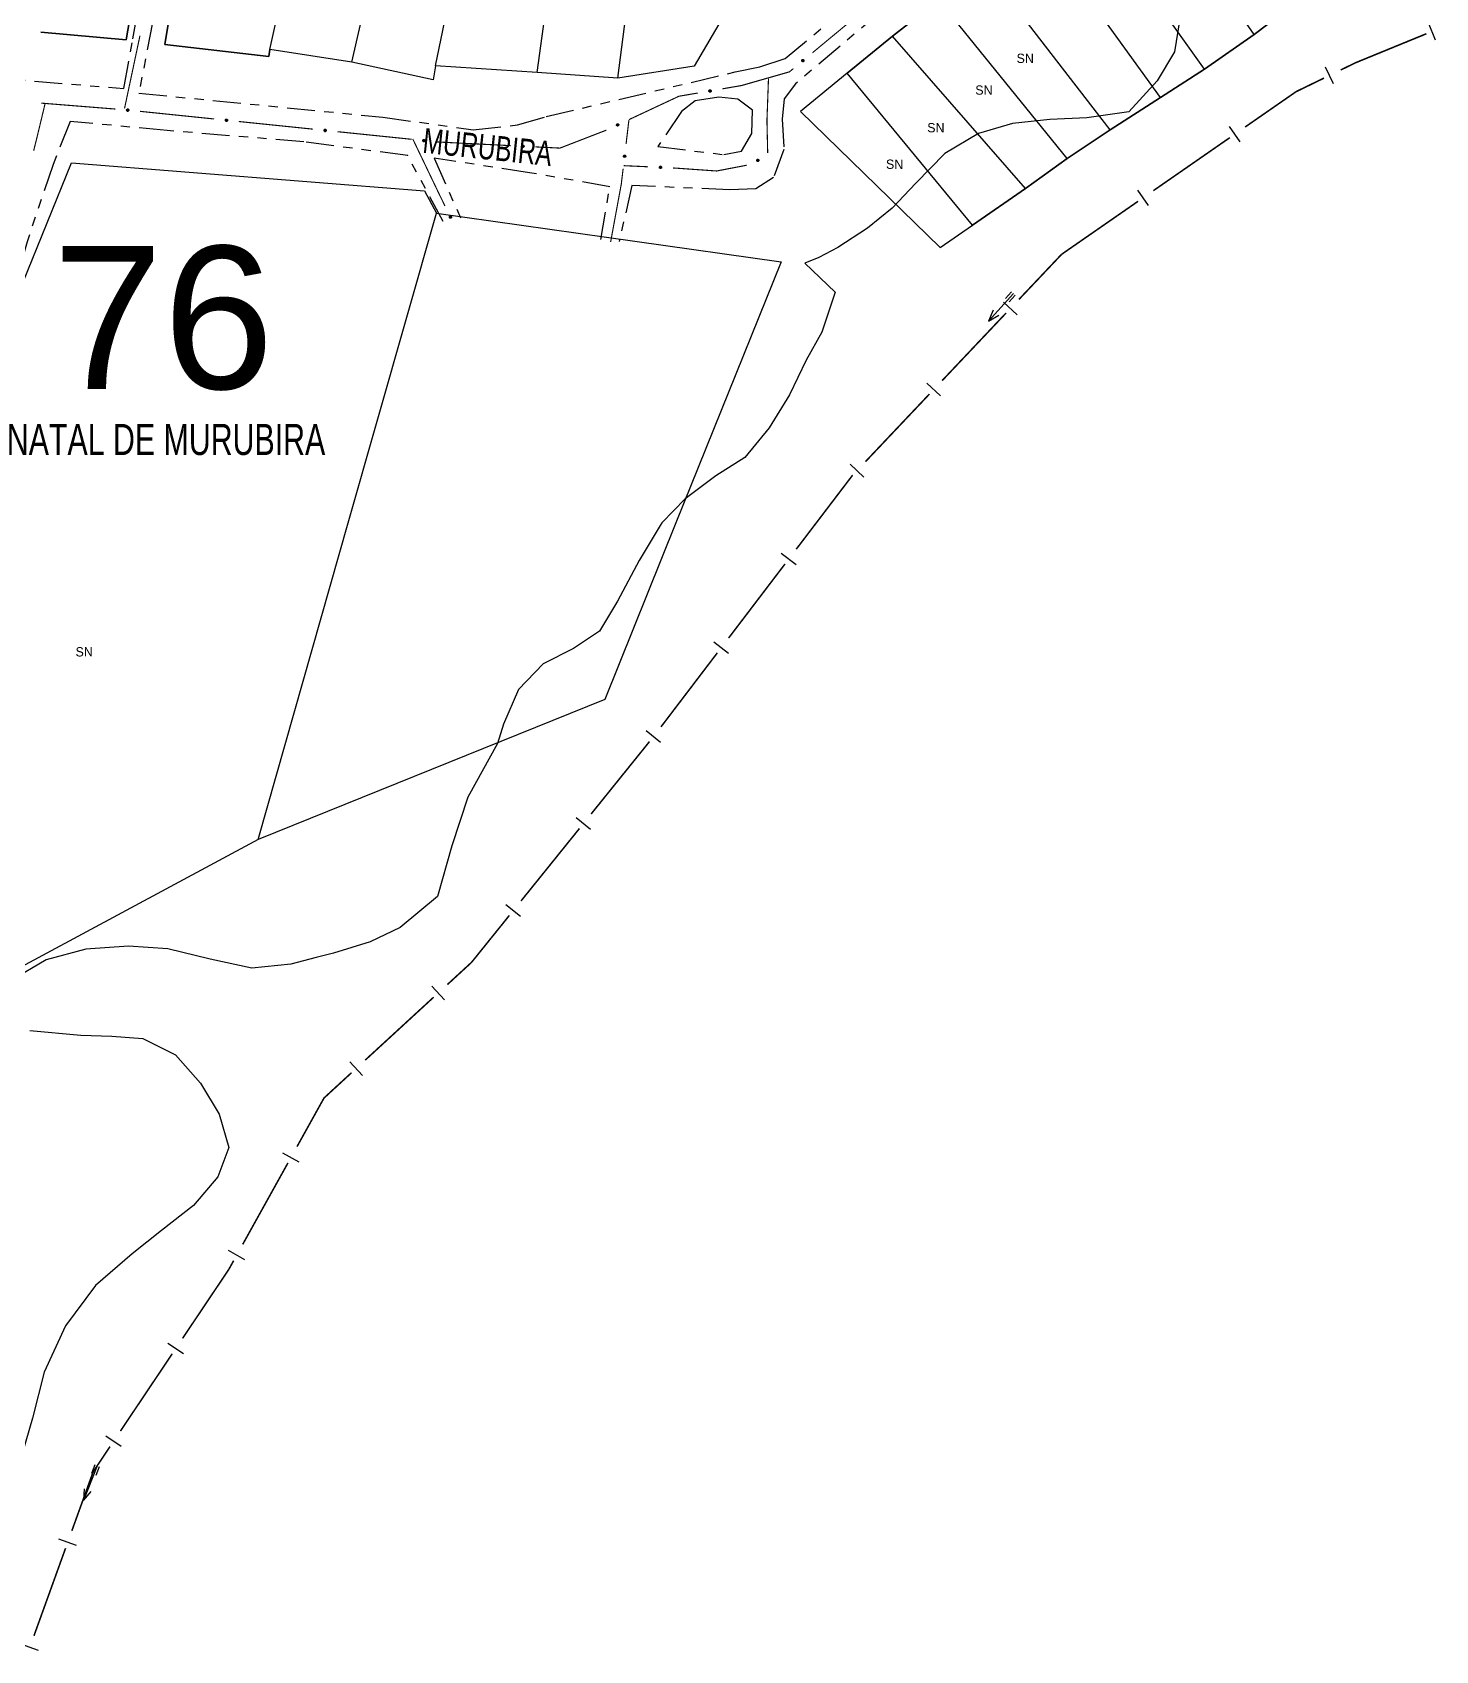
# Model space of a CAD drawing. Extents: x 205454 to 206599, y 4874260 to 4875179.
# Drawn here: x 205954.8 to 206181, y 4874270.3 to 4874531.2 of the extents above; entities that cross this region are included whole.
import ezdxf
from ezdxf.enums import TextEntityAlignment as Align

# ---------------------------------------------------------------- set-up
doc = ezdxf.new("R2010")
doc.units = 0
doc.header["$LTSCALE"] = 1.5
doc.header["$MEASUREMENT"] = 0
doc.linetypes.add('TRACO_25', pattern=[8, 3, -1, 1, -1, 1, -1])
for name, color, linetype in [('CD_MALHA_LOTES', 7, 'CONTINUOUS'), ('HD-CURSO-PERENE', 170, 'CONTINUOUS'), ('HD-TXT-PERENE', 170, 'CONTINUOUS'), ('LM-LIM-SETORES-BAIRROS', 250, 'CONTINUOUS'), ('LM-TXT-LSB', 7, 'CONTINUOUS'), ('RU-QUADRA', 210, 'CONTINUOUS'), ('SV-EIXO-RUA-N-PAV', 6, 'CONTINUOUS'), ('SV-RUA-NAO-PAV', 7, 'CONTINUOUS'), ('SV-TXT-RUA-N-PAV', 7, 'CONTINUOUS'), ('Th_NmrPort', 7, 'CONTINUOUS')]:
    doc.layers.add(name, color=color, linetype=linetype)
doc.styles.add('ARIAL', font='ARIAL.SHX')
doc.styles.add('SWIS', font='swissko.ttf')

# ---------------------------------------------------------------- blocks, each defined once
blk = doc.blocks.new('COD035', base_point=(206112.930078, 4874489.109156))
at = {"layer": 'HD-TXT-PERENE'}
for p, q in [((206112.930078, 4874489.514886), (206114.430078, 4874489.514886)), ((206112.930078, 4874489.114886), (206118.930078, 4874489.114886)), ((206112.930078, 4874488.714886), (206114.430078, 4874488.714886))]:
    blk.add_line(p, q, dxfattribs=at)
blk.add_lwpolyline([(206117.130078, 4874488.514886), (206118.930078, 4874489.114886), (206117.130078, 4874489.714886)], dxfattribs=at)

msp = doc.modelspace()

# ---------------------------------------------------------------- linework, layer by layer
at = {"layer": 'CD_MALHA_LOTES', "linetype": 'Continuous', "flags": 128}
for points in [[(205982.246168, 4874601.636672), (205969.885881, 4874529.953897)], [(206151.724211, 4874530.80864), (206131.325642, 4874560.125654)], [(206006.266306, 4874526.393237), (206012.590769, 4874553.98818)], [(206143.754537, 4874525.258332), (206123.071337, 4874554.243276)], [(206019.750538, 4874525.796589), (206025.120365, 4874551.72092)], [(206036.12851, 4874524.722624), (206039.5294, 4874549.364163)], [(206049.135424, 4874523.767988), (206052.23799, 4874547.57422)], [(206136.638757, 4874520.704233), (206116.192749, 4874549.025037)], [(205978.402871, 4874542.980035), (205976.135611, 4874529.197479)], [(205993.050565, 4874528.421838), (205995.526652, 4874539.579145)], [(206070.316407, 4874540.891769), (206061.486025, 4874525.736924)], [(206128.526768, 4874515.485994), (206108.033322, 4874542.004134)], [(206093.422253, 4874530.571448), (206100.917542, 4874536.358949)], [(206121.600742, 4874510.837018), (206100.917542, 4874536.358949)], [(206158.365606, 4874535.837125), (206151.724211, 4874530.80864)], [(205969.885881, 4874529.953897), (205956.113974, 4874531.193368)], [(205976.135611, 4874529.197479), (205992.871571, 4874527.288208)], [(206086.116719, 4874524.594192), (206093.422253, 4874530.571448)], [(206114.86447, 4874505.998287), (206093.422253, 4874530.571448)], [(206151.724211, 4874530.80864), (206143.754537, 4874525.258332)], [(205992.871571, 4874527.288208), (205993.050565, 4874528.421838)], [(206006.266306, 4874526.393237), (205993.050565, 4874528.421838)], [(206019.392549, 4874523.529329), (206006.266306, 4874526.393237)], [(206019.750538, 4874525.796589), (206019.392549, 4874523.529329)], [(206036.12851, 4874524.722624), (206019.750538, 4874525.796589)], [(206049.135424, 4874523.767988), (206036.12851, 4874524.722624)], [(206061.486025, 4874525.736924), (206049.135424, 4874523.767988)], [(206086.116719, 4874524.594192), (206078.621431, 4874518.427183)], [(206106.325534, 4874500.115909), (206086.116719, 4874524.594192)], [(206143.754537, 4874525.258332), (206136.638757, 4874520.704233)], [(206136.638757, 4874520.704233), (206128.526768, 4874515.485994)], [(206078.621431, 4874518.427183), (206101.107296, 4874496.51058)], [(206128.526768, 4874515.485994), (206121.600742, 4874510.837018)], [(206121.600742, 4874510.837018), (206114.86447, 4874505.998287)], [(205937.501354, 4874452.099786), (205961.070263, 4874510.164426)], [(205961.070263, 4874510.164426), (206017.990428, 4874505.629906)], [(206017.990428, 4874505.629906), (206019.8997, 4874502.050021)], [(206114.86447, 4874505.998287), (206106.325534, 4874500.115909)], [(206005.674385, 4874452.098435), (206019.8997, 4874502.050021)], [(206019.8997, 4874502.050021), (206051.880002, 4874497.515501)], [(206101.107296, 4874496.51058), (206106.325534, 4874500.115909)], [(206051.880002, 4874497.515501), (206075.50724, 4874494.174275)], [(206075.50724, 4874494.174275), (206058.528298, 4874452.097388)], [(205991.149858, 4874401.096183), (206005.674385, 4874452.098435)], [(206058.528298, 4874452.097388), (206047.059232, 4874423.674968)], [(206047.059232, 4874423.674968), (205991.149858, 4874401.096183)], [(205991.149858, 4874401.096183), (205927.966649, 4874367.124329)]]:
    msp.add_lwpolyline(points, dxfattribs=at)
at = {"layer": 'HD-CURSO-PERENE', "linetype": 'Continuous'}
for points in [[(206139.748355, 4874533.343293, 2.554287), (206138.908223, 4874528.017316, 2.554287), (206136.132458, 4874523.356826, 2.554287), (206131.53015, 4874518.345938, 2.554287), (206124.782964, 4874517.389372, 2.554287), (206118.815215, 4874517.145314, 2.554287), (206112.807638, 4874516.470854, 2.554287), (206107.326469, 4874514.900749, 2.554287), (206101.862139, 4874511.637805, 2.554287), (206097.215903, 4874506.843265, 2.554287), (206093.406283, 4874502.832061, 2.554287), (206089.395544, 4874499.606869, 2.554287), (206084.652812, 4874496.514583, 2.257467), (206081.556813, 4874494.893164, 2.257467), (206079.321073, 4874493.951819, 2.257467), (206084.216748, 4874489.281234, 2.257467), (206082.07099, 4874482.845035, 2.257467), (206079.51377, 4874478.348275, 2.257467), (206076.816344, 4874472.736322, 2.257467), (206073.550046, 4874467.445953, 2.257467), (206069.638146, 4874462.646203, 2.257467), (206064.97756, 4874459.68018, 2.257467), (206060.036736, 4874456.002461, 2.257467), (206056.263845, 4874452.097433, 2.257467)], [(206056.263845, 4874452.097433, 2.257467), (206055.961616, 4874451.674882, 2.257467), (206052.601384, 4874446.050886, 2.257467), (206049.088354, 4874439.495547, 2.257467), (206046.206063, 4874434.685282, 2.257467), (206042.035059, 4874431.862152, 2.257467), (206037.128181, 4874429.395542, 2.257467), (206033.156759, 4874425.26749, 2.257467), (206030.747504, 4874419.698261, 2.257467), (206029.741196, 4874416.532721, 2.257467), (206024.977335, 4874407.924742, 2.257165), (206022.375612, 4874400.048972, 2.257165), (206020.074445, 4874391.923163, 2.257165), (206014.066409, 4874386.897852, 2.257165), (206009.209369, 4874384.597797, 2.257165), (206003.300504, 4874382.772839, 2.257165), (206000.513819, 4874382.057815, 2.257165), (205996.440106, 4874380.997925, 2.257165), (205990.180319, 4874380.348113, 2.257165), (205983.444124, 4874381.798553, 2.257165), (205976.632749, 4874383.449019, 2.257165), (205970.272462, 4874383.899333, 2.257165), (205963.41167, 4874383.399562, 2.257165), (205957.001968, 4874381.699638, 2.257165), (205951.343974, 4874378.3495, 2.257165)], [(205954.351323, 4874370.296914, 2.257165), (205962.564588, 4874369.548054, 2.257165), (205967.572633, 4874369.372827, 2.257165), (205972.605778, 4874368.997577, 2.257165), (205977.839931, 4874366.39707, 2.257165), (205981.897815, 4874361.821392, 2.257165), (205984.879121, 4874356.795709, 2.257165), (205986.458298, 4874351.420045, 2.257165), (205984.65688, 4874346.694593, 2.257165), (205980.727036, 4874342.069241, 2.257165), (205975.595081, 4874338.069008, 2.257165), (205970.838656, 4874334.293785, 2.257165), (205964.930795, 4874329.218465, 2.257165), (205960.125139, 4874322.692937, 2.257165), (205956.671934, 4874315.217248, 2.257165), (205954.796231, 4874307.791498, 2.257165), (205952.62004, 4874300.390764, 2.257165)]]:
    msp.add_polyline3d(points, dxfattribs=at)
at = {"layer": 'LM-LIM-SETORES-BAIRROS'}
for points in [[(206181.004194, 4874529.94459), (206179.867332, 4874532.720837)], [(206164.555699, 4874522.889254), (206163.244988, 4874525.587778)], [(206149.498214, 4874513.544401), (206147.788632, 4874516.009625)], [(206134.706871, 4874503.286907), (206132.997289, 4874505.752131)], [(206113.538853, 4874485.646839), (206111.359764, 4874487.708773)], [(206101.16725, 4874472.572305), (206098.988161, 4874474.634239)], [(206088.795648, 4874459.49777), (206086.616559, 4874461.559704)], [(206077.90467, 4874445.375695), (206075.517873, 4874447.193165)], [(206066.999851, 4874431.054909), (206064.613054, 4874432.872379)], [(206056.061921, 4874416.707169), (206053.72649, 4874418.590187)], [(206044.763811, 4874402.694578), (206042.42838, 4874404.577596)], [(206033.465701, 4874388.681987), (206031.13027, 4874390.565005)], [(206021.22513, 4874375.246965), (206019.194732, 4874377.455468)], [(206007.974113, 4874363.064578), (206005.943715, 4874365.273081)], [(205997.768305, 4874349.092239), (205995.145834, 4874350.549168)], [(205989.026733, 4874333.357408), (205986.404261, 4874334.814337)], [(205979.123138, 4874318.186294), (205976.631506, 4874319.857153)], [(205969.097984, 4874303.236502), (205966.606352, 4874304.907361)], [(205961.872539, 4874287.279223), (205959.050775, 4874288.297873)], [(205955.760638, 4874270.34864), (205952.938874, 4874271.36729)]]:
    msp.add_lwpolyline(points, dxfattribs=at)
at = {"layer": 'LM-LIM-SETORES-BAIRROS', "const_width": 0.25}
for points in [[(206168.1383, 4874526.296952), (206179.510347, 4874530.953759)], [(206158.515134, 4874521.622843), (206163.000835, 4874523.801612)], [(206165.69936, 4874525.112324), (206167.498376, 4874525.986132)], [(206167.498376, 4874525.986132), (206168.1383, 4874526.296952)], [(206150.286905, 4874515.916735), (206158.504318, 4874521.615343)], [(206158.504318, 4874521.615343), (206158.515134, 4874521.622843)], [(206135.495563, 4874505.659241), (206147.821682, 4874514.207152)], [(206120.70422, 4874495.401747), (206133.030339, 4874503.949659)], [(206113.823931, 4874488.130532), (206120.697043, 4874495.394162)], [(206120.697043, 4874495.394162), (206120.70422, 4874495.401747)], [(206101.452328, 4874475.055998), (206111.761997, 4874485.951443)], [(206089.080726, 4874461.981463), (206099.390394, 4874472.876909)], [(206081.14535, 4874452.107497), (206086.404444, 4874459.014018)], [(206086.404444, 4874459.014018), (206086.946889, 4874459.726386)], [(206086.946889, 4874459.726386), (206087.018792, 4874459.802374)], [(206077.922918, 4874447.875629), (206080.952034, 4874451.853625)], [(206080.952034, 4874451.853625), (206081.14535, 4874452.107497)], [(206067.018099, 4874433.554842), (206076.105448, 4874445.488831)], [(206056.11328, 4874419.234056), (206065.200629, 4874431.168044)], [(206044.851441, 4874405.193042), (206054.266533, 4874416.870201)], [(206033.553331, 4874391.18045), (206042.968423, 4874402.85761)], [(206025.569924, 4874381.278952), (206031.670313, 4874388.845019)], [(206021.682266, 4874377.704815), (206025.363104, 4874381.088811)], [(206025.363104, 4874381.088811), (206025.569924, 4874381.278952)], [(206008.431249, 4874365.522428), (206019.473763, 4874375.674417)], [(206001.78635, 4874359.413408), (206006.222746, 4874363.49203)], [(206001.313499, 4874358.562276), (206001.78635, 4874359.413408)], [(205997.428355, 4874351.569018), (206001.313499, 4874358.562276)], [(205988.686783, 4874335.834187), (205995.971427, 4874348.946546)], [(205978.991228, 4874320.682811), (205986.231617, 4874331.479883)], [(205986.231617, 4874331.479883), (205986.442109, 4874331.793774)], [(205986.442109, 4874331.793774), (205987.229854, 4874333.211715)], [(205968.966074, 4874305.733019), (205977.320369, 4874318.191179)], [(205964.576565, 4874299.187261), (205967.295215, 4874303.241388)], [(205961.140757, 4874289.669724), (205964.536257, 4874299.075604)], [(205964.536257, 4874299.075604), (205964.576565, 4874299.187261)], [(205955.028856, 4874272.739141), (205960.122107, 4874286.84796)]]:
    msp.add_lwpolyline(points, dxfattribs=at)
at = {"layer": 'RU-QUADRA', "linetype": 'Continuous', "flags": 128}
for points in [[(205956.113974, 4874531.193368), (205969.885881, 4874529.953897), (205982.246168, 4874601.636672)], [(206070.316407, 4874540.891769), (206061.486025, 4874525.736924), (206049.135424, 4874523.767988), (206036.12851, 4874524.722624), (206019.750538, 4874525.796589), (206019.392549, 4874523.529329), (206006.266306, 4874526.393237), (205993.050565, 4874528.421838), (205992.871571, 4874527.288208), (205976.135611, 4874529.197479), (205978.402871, 4874542.980035)], [(206100.917542, 4874536.358949), (206093.422253, 4874530.571448), (206086.116719, 4874524.594192), (206078.621431, 4874518.427183), (206101.107296, 4874496.51058), (206106.325534, 4874500.115909), (206114.86447, 4874505.998287), (206121.600742, 4874510.837018), (206128.526768, 4874515.485994), (206136.638757, 4874520.704233), (206143.754537, 4874525.258332), (206151.724211, 4874530.80864), (206158.365606, 4874535.837125)]]:
    msp.add_lwpolyline(points, dxfattribs=at)
at = {"layer": 'RU-QUADRA', "linetype": 'Continuous'}
msp.add_lwpolyline([(205937.501354, 4874452.099786), (205961.070263, 4874510.164426), (206017.990428, 4874505.629906), (206019.8997, 4874502.050021), (206051.880002, 4874497.515501), (206075.50724, 4874494.174275), (206058.528298, 4874452.097388), (206047.059232, 4874423.674968), (205991.149858, 4874401.096183), (205927.966649, 4874367.124329)], dxfattribs=at)
at = {"layer": 'SV-EIXO-RUA-N-PAV', "const_width": 0.18}
for points in [[(206080.540486, 4874527.89025), (206089.780745, 4874535.546464)], [(205969.630789, 4874518.912317), (205972.120839, 4874530.651127)], [(206069.081918, 4874522.600246), (206076.656508, 4874524.764415)], [(206076.656508, 4874524.764415), (206076.826567, 4874524.813002)], [(206076.826567, 4874524.813002), (206077.4604, 4874525.338178)], [(206059.001581, 4874520.879212), (206062.0612, 4874521.401587)], [(206066.004146, 4874522.074773), (206068.961355, 4874522.579662)], [(206068.961355, 4874522.579662), (206069.081918, 4874522.600246)], [(206073.445966, 4874523.706624), (206073.227928, 4874517.710587)], [(205955.474635, 4874514.069994), (205956.632838, 4874518.897081)], [(205956.193587, 4874519.770934), (205968.155371, 4874518.813991)], [(205956.632838, 4874518.897081), (205956.830288, 4874519.719999)], [(206050.944463, 4874517.107796), (206058.189985, 4874520.499317)], [(206058.189985, 4874520.499317), (206059.001581, 4874520.879212)], [(205972.138177, 4874518.446306), (205984.075097, 4874517.217505)], [(205988.05407, 4874516.807905), (205999.99099, 4874515.579104)], [(206050.488685, 4874513.196633), (206050.843324, 4874516.175598)], [(206050.843324, 4874516.175598), (206050.949604, 4874517.068353)], [(206073.227928, 4874517.710587), (206073.200104, 4874516.945422)], [(206073.200104, 4874516.945422), (206073.3218, 4874511.712508)], [(205954.975261, 4874512.096279), (205955.465827, 4874514.035182)], [(205955.465827, 4874514.035182), (205955.474635, 4874514.069994)], [(206003.969963, 4874515.169504), (206015.906883, 4874513.940703)], [(206016.098683, 4874513.99508), (206019.989648, 4874505.879638)], [(206019.885856, 4874513.531103), (206020.155404, 4874513.503356)], [(206020.155404, 4874513.503356), (206031.869797, 4874512.917635)], [(206039.824355, 4874512.519909), (206047.318011, 4874515.420679)], [(206035.864807, 4874512.717884), (206038.861064, 4874512.568071)], [(206038.861064, 4874512.568071), (206039.824355, 4874512.519909)], [(206049.720295, 4874506.742155), (206050.015834, 4874509.22468)], [(206051.048367, 4874509.648225), (206050.089088, 4874509.692497)], [(206054.045176, 4874509.509909), (206051.048367, 4874509.648225)], [(206058.079599, 4874509.323704), (206058.040923, 4874509.325489)], [(206059.038523, 4874509.256413), (206058.079599, 4874509.323704)], [(206065.086662, 4874508.83198), (206059.038523, 4874509.256413)], [(206066.006929, 4874509.008201), (206065.086662, 4874508.83198)], [(206069.93555, 4874509.760491), (206066.006929, 4874509.008201)], [(206019.989648, 4874505.879638), (206020.401266, 4874505.021121)], [(206047.999262, 4874497.399403), (206049.629724, 4874506.250482)], [(206049.629724, 4874506.250482), (206049.720295, 4874506.742155)], [(206020.401266, 4874505.021121), (206021.298187, 4874503.180074)]]:
    msp.add_lwpolyline(points, dxfattribs=at)
at = {"layer": 'SV-EIXO-RUA-N-PAV'}
for points in [[(206078.819572, 4874526.607308), (206078.823447, 4874526.656062), (206078.836747, 4874526.697172), (206078.857708, 4874526.728267), (206078.883396, 4874526.750915), (206078.912286, 4874526.771125), (206078.945908, 4874526.785075), (206078.986655, 4874526.792291), (206079.03559, 4874526.788748), (206079.076807, 4874526.772355), (206079.108392, 4874526.753436), (206079.13355, 4874526.72801), (206079.152713, 4874526.699616), (206079.166048, 4874526.664212), (206079.172958, 4874526.622848), (206079.168204, 4874526.573728), (206079.154889, 4874526.533515), (206079.133824, 4874526.503971), (206079.108102, 4874526.47884), (206079.078361, 4874526.458561), (206079.045278, 4874526.445058), (206079.003618, 4874526.438175), (206078.955199, 4874526.44351), (206078.91494, 4874526.456332), (206078.885107, 4874526.476977), (206078.860936, 4874526.502857), (206078.840314, 4874526.531587), (206078.824884, 4874526.564801), (206078.819572, 4874526.607308)], [(206063.872516, 4874521.822509), (206063.900217, 4874521.862816), (206063.932268, 4874521.891793), (206063.965956, 4874521.908268), (206063.999521, 4874521.915064), (206064.034643, 4874521.918149), (206064.070739, 4874521.913446), (206064.109646, 4874521.899353), (206064.150274, 4874521.871849), (206064.177801, 4874521.837065), (206064.195719, 4874521.804902), (206064.204821, 4874521.77031), (206064.207246, 4874521.736141), (206064.201121, 4874521.698808), (206064.186454, 4874521.659519), (206064.157809, 4874521.619335), (206064.126193, 4874521.591142), (206064.09319, 4874521.576063), (206064.058356, 4874521.567133), (206064.022461, 4874521.564413), (206063.987055, 4874521.569233), (206063.947524, 4874521.584072), (206063.908237, 4874521.612871), (206063.879758, 4874521.644083), (206063.864219, 4874521.676865), (206063.8562, 4874521.711358), (206063.852677, 4874521.746547), (206063.855893, 4874521.783029), (206063.872516, 4874521.822509)], [(205970.017038, 4874518.775321), (205970.05454, 4874518.806716), (205970.093191, 4874518.826029), (205970.130064, 4874518.832859), (205970.164222, 4874518.830399), (205970.198883, 4874518.823945), (205970.232393, 4874518.809729), (205970.266091, 4874518.785712), (205970.297848, 4874518.748314), (205970.315031, 4874518.707419), (205970.323661, 4874518.671627), (205970.323146, 4874518.635862), (205970.316313, 4874518.602295), (205970.300395, 4874518.567975), (205970.275723, 4874518.534063), (205970.237344, 4874518.50304), (205970.199322, 4874518.484365), (205970.163483, 4874518.478696), (205970.127531, 4874518.479441), (205970.092223, 4874518.486453), (205970.059409, 4874518.500598), (205970.02531, 4874518.525501), (205969.995192, 4874518.563786), (205969.976133, 4874518.601496), (205969.969961, 4874518.637246), (205969.971492, 4874518.672625), (205969.977542, 4874518.707469), (205969.99043, 4874518.741749), (205970.017038, 4874518.775321)], [(205985.932931, 4874517.13692), (205985.970433, 4874517.168315), (205986.009083, 4874517.187628), (205986.045957, 4874517.194458), (205986.080114, 4874517.191998), (205986.114776, 4874517.185544), (205986.148286, 4874517.171328), (205986.181984, 4874517.147311), (205986.213741, 4874517.109913), (205986.230924, 4874517.069018), (205986.239554, 4874517.033226), (205986.239039, 4874516.997461), (205986.232206, 4874516.963894), (205986.216288, 4874516.929574), (205986.191616, 4874516.895662), (205986.153237, 4874516.864639), (205986.115215, 4874516.845964), (205986.079376, 4874516.840295), (205986.043423, 4874516.84104), (205986.008116, 4874516.848052), (205985.975302, 4874516.862197), (205985.941202, 4874516.8871), (205985.911085, 4874516.925385), (205985.892026, 4874516.963095), (205985.885854, 4874516.998845), (205985.887385, 4874517.034224), (205985.893435, 4874517.069067), (205985.906323, 4874517.103348), (205985.932931, 4874517.13692)], [(206048.956285, 4874516.298702), (206048.972292, 4874516.344917), (206048.9955, 4874516.381363), (206049.023606, 4874516.406189), (206049.054162, 4874516.421652), (206049.087205, 4874516.43395), (206049.123254, 4874516.438999), (206049.164506, 4874516.43574), (206049.210979, 4874516.420008), (206049.246752, 4874516.393779), (206049.272566, 4874516.367527), (206049.290523, 4874516.336593), (206049.301932, 4874516.304293), (206049.305939, 4874516.266674), (206049.302228, 4874516.224901), (206049.285278, 4874516.178554), (206049.26228, 4874516.14298), (206049.234464, 4874516.11968), (206049.203251, 4874516.101824), (206049.169367, 4874516.089673), (206049.133951, 4874516.08492), (206049.091899, 4874516.088732), (206049.046377, 4874516.106068), (206049.010633, 4874516.128601), (206048.986949, 4874516.156082), (206048.970061, 4874516.187208), (206048.957323, 4874516.220199), (206048.950739, 4874516.256225), (206048.956285, 4874516.298702)], [(206001.848823, 4874515.498519), (206001.886325, 4874515.529914), (206001.924976, 4874515.549227), (206001.961849, 4874515.556057), (206001.996007, 4874515.553597), (206002.030668, 4874515.547143), (206002.064179, 4874515.532927), (206002.097877, 4874515.50891), (206002.129634, 4874515.471512), (206002.146817, 4874515.430617), (206002.155447, 4874515.394825), (206002.154932, 4874515.35906), (206002.148099, 4874515.325493), (206002.132181, 4874515.291173), (206002.107508, 4874515.257261), (206002.06913, 4874515.226238), (206002.031108, 4874515.207563), (206001.995269, 4874515.201893), (206001.959316, 4874515.202639), (206001.924009, 4874515.209651), (206001.891194, 4874515.223796), (206001.857095, 4874515.248698), (206001.826977, 4874515.286984), (206001.807919, 4874515.324694), (206001.801747, 4874515.360444), (206001.803278, 4874515.395823), (206001.809328, 4874515.430666), (206001.822216, 4874515.464947), (206001.848823, 4874515.498519)], [(206017.764716, 4874513.860118), (206017.802218, 4874513.891513), (206017.840869, 4874513.910826), (206017.877742, 4874513.917656), (206017.9119, 4874513.915196), (206017.946561, 4874513.908742), (206017.980072, 4874513.894526), (206018.013769, 4874513.870509), (206018.045527, 4874513.833111), (206018.062709, 4874513.792216), (206018.07134, 4874513.756424), (206018.070825, 4874513.720659), (206018.063992, 4874513.687092), (206018.048073, 4874513.652772), (206018.023401, 4874513.61886), (206017.985023, 4874513.587837), (206017.947, 4874513.569162), (206017.911161, 4874513.563492), (206017.875209, 4874513.564238), (206017.839901, 4874513.57125), (206017.807087, 4874513.585395), (206017.772988, 4874513.610297), (206017.74287, 4874513.648583), (206017.723811, 4874513.686293), (206017.71764, 4874513.722043), (206017.719171, 4874513.757422), (206017.72522, 4874513.792265), (206017.738108, 4874513.826546), (206017.764716, 4874513.860118)], [(206033.729298, 4874512.934878), (206033.765097, 4874512.968202), (206033.802678, 4874512.989522), (206033.839141, 4874512.998282), (206033.873381, 4874512.997621), (206033.908334, 4874512.993), (206033.942546, 4874512.980566), (206033.97746, 4874512.958355), (206034.01114, 4874512.922678), (206034.03045, 4874512.882744), (206034.040951, 4874512.847456), (206034.042318, 4874512.811713), (206034.03726, 4874512.777833), (206034.023169, 4874512.742723), (206034.000314, 4874512.707561), (206033.963621, 4874512.674562), (206033.926633, 4874512.653913), (206033.891142, 4874512.646366), (206033.8552, 4874512.645219), (206033.819573, 4874512.650365), (206033.78606, 4874512.662764), (206033.750698, 4874512.685839), (206033.718608, 4874512.722487), (206033.697593, 4874512.759142), (206033.689549, 4874512.794518), (206033.689217, 4874512.829929), (206033.693426, 4874512.865042), (206033.704493, 4874512.899953), (206033.729298, 4874512.934878)], [(206050.125966, 4874511.080996), (206050.095172, 4874511.118993), (206050.076475, 4874511.157946), (206050.070233, 4874511.194923), (206050.073237, 4874511.229037), (206050.080241, 4874511.263592), (206050.094988, 4874511.296872), (206050.119538, 4874511.330183), (206050.157437, 4874511.361342), (206050.1986, 4874511.377871), (206050.234524, 4874511.385931), (206050.270277, 4874511.384847), (206050.303731, 4874511.377481), (206050.337794, 4874511.361019), (206050.371309, 4874511.33581), (206050.401717, 4874511.296943), (206050.419785, 4874511.258628), (206050.424884, 4874511.222704), (206050.423566, 4874511.186768), (206050.415993, 4874511.151576), (206050.401328, 4874511.118991), (206050.375886, 4874511.085292), (206050.337127, 4874511.055787), (206050.299118, 4874511.037331), (206050.263275, 4874511.031729), (206050.227924, 4874511.033823), (206050.193181, 4874511.040426), (206050.15911, 4874511.053858), (206050.125966, 4874511.080996)], [(206056.181502, 4874509.301112), (206056.145831, 4874509.267651), (206056.108332, 4874509.246187), (206056.071903, 4874509.237287), (206056.037661, 4874509.237816), (206056.00269, 4874509.242303), (206055.968431, 4874509.254606), (206055.933432, 4874509.276683), (206055.899615, 4874509.31223), (206055.880152, 4874509.352089), (206055.869516, 4874509.387337), (206055.868012, 4874509.423075), (206055.87294, 4874509.456974), (206055.886896, 4874509.492137), (206055.909615, 4874509.527387), (206055.946182, 4874509.560527), (206055.98309, 4874509.581317), (206056.018552, 4874509.589), (206056.054489, 4874509.590285), (206056.090136, 4874509.585276), (206056.123696, 4874509.573006), (206056.159146, 4874509.550067), (206056.191377, 4874509.513542), (206056.212533, 4874509.476968), (206056.220712, 4874509.441623), (206056.22118, 4874509.406214), (206056.217106, 4874509.371084), (206056.206173, 4874509.336131), (206056.181502, 4874509.301112)], [(206071.908932, 4874510.535149), (206071.901116, 4874510.486869), (206071.884525, 4874510.446974), (206071.861111, 4874510.417681), (206071.833671, 4874510.397191), (206071.803237, 4874510.379391), (206071.768594, 4874510.368214), (206071.727397, 4874510.364326), (206071.67891, 4874510.371827), (206071.639158, 4874510.391508), (206071.609212, 4874510.412927), (206071.586199, 4874510.44031), (206071.569402, 4874510.470164), (206071.558982, 4874510.506533), (206071.55545, 4874510.548322), (206071.564172, 4874510.596894), (206071.580705, 4874510.635895), (206071.604097, 4874510.663633), (206071.631772, 4874510.686595), (206071.66306, 4874510.704395), (206071.697129, 4874510.715171), (206071.73921, 4874510.718651), (206071.787037, 4874510.709407), (206071.826124, 4874510.693362), (206071.854183, 4874510.670366), (206071.876176, 4874510.64261), (206071.8944, 4874510.612303), (206071.907085, 4874510.577947), (206071.908932, 4874510.535149)], [(206022.210159, 4874501.559473), (206022.256617, 4874501.544186), (206022.29342, 4874501.521548), (206022.31868, 4874501.493831), (206022.334616, 4874501.463519), (206022.347426, 4874501.430671), (206022.353035, 4874501.394705), (206022.350417, 4874501.353407), (206022.33541, 4874501.306696), (206022.309741, 4874501.270519), (206022.283893, 4874501.244301), (206022.253242, 4874501.225864), (206022.221124, 4874501.213954), (206022.183571, 4874501.209363), (206022.141746, 4874501.212424), (206022.095141, 4874501.228652), (206022.059213, 4874501.251094), (206022.035484, 4874501.278544), (206022.017144, 4874501.309476), (206022.004468, 4874501.343167), (206021.999166, 4874501.378505), (206022.002323, 4874501.420611), (206022.01895, 4874501.466397), (206022.040923, 4874501.502487), (206022.068033, 4874501.526595), (206022.098892, 4874501.543965), (206022.131682, 4874501.557214), (206022.167601, 4874501.564357), (206022.210159, 4874501.559473)]]:
    msp.add_lwpolyline(points, close=True, dxfattribs=at)
for points in [[(206078.819572, 4874526.607308), (206078.986655, 4874526.792291)], [(206078.822762, 4874526.633779), (206078.960856, 4874526.78364)], [(206078.823447, 4874526.656062), (206078.945908, 4874526.785075)], [(206078.824023, 4874526.585206), (206079.009609, 4874526.786822)], [(206078.824884, 4874526.564801), (206079.03559, 4874526.788748)], [(206078.830928, 4874526.67953), (206078.92291, 4874526.771692)], [(206078.836331, 4874526.551103), (206079.052388, 4874526.777966)], [(206078.836747, 4874526.697172), (206078.912286, 4874526.771125)], [(206078.840314, 4874526.531587), (206079.076807, 4874526.772355)], [(206078.852842, 4874526.520482), (206079.087631, 4874526.761095)], [(206078.860936, 4874526.502857), (206079.108392, 4874526.753436)], [(206078.875298, 4874526.491242), (206079.121284, 4874526.737589)], [(206078.885107, 4874526.476977), (206079.13355, 4874526.72801)], [(206078.903187, 4874526.468277), (206079.141128, 4874526.711501)], [(206078.91494, 4874526.456332), (206079.152713, 4874526.699616)], [(206078.93738, 4874526.450535), (206079.156408, 4874526.678089)], [(206078.955199, 4874526.44351), (206079.166048, 4874526.664212)], [(206078.981389, 4874526.444471), (206079.167486, 4874526.641194)], [(206079.003618, 4874526.438175), (206079.172958, 4874526.622848)], [(206079.02717, 4874526.446962), (206079.164904, 4874526.592981)], [(206079.045278, 4874526.445058), (206079.168204, 4874526.573728)], [(206079.064756, 4874526.455068), (206079.156918, 4874526.549151)], [(206079.078361, 4874526.458561), (206079.154889, 4874526.533515)], [(206063.852677, 4874521.746547), (206064.177801, 4874521.837065)], [(206063.855893, 4874521.783029), (206064.150274, 4874521.871849)], [(206063.8562, 4874521.711358), (206064.195719, 4874521.804902)], [(206063.857987, 4874521.73067), (206064.181556, 4874521.821904)], [(206063.858972, 4874521.765444), (206064.159445, 4874521.85412)], [(206063.862843, 4874521.694123), (206064.198976, 4874521.784735)], [(206063.864219, 4874521.676865), (206064.204821, 4874521.77031)], [(206063.865336, 4874521.801138), (206064.126802, 4874521.883154)], [(206063.872516, 4874521.822509), (206064.109646, 4874521.899353)], [(206063.875539, 4874521.6603), (206064.203143, 4874521.752223)], [(206063.879758, 4874521.644083), (206064.207246, 4874521.736141)], [(206063.888497, 4874521.843852), (206064.082973, 4874521.90474)], [(206063.896305, 4874521.627855), (206064.199698, 4874521.715644)], [(206063.900217, 4874521.862816), (206064.070739, 4874521.913446)], [(206063.908237, 4874521.612871), (206064.201121, 4874521.698808)], [(206063.918417, 4874521.879414), (206064.04413, 4874521.913335)], [(206063.931408, 4874521.600625), (206064.190873, 4874521.678147)], [(206063.932268, 4874521.891793), (206064.034643, 4874521.918149)], [(206063.947524, 4874521.584072), (206064.186454, 4874521.659519)], [(206063.972317, 4874521.579925), (206064.164562, 4874521.637664)], [(206063.987055, 4874521.569233), (206064.157809, 4874521.619335)], [(206064.008929, 4874521.56818), (206064.135759, 4874521.603676)], [(206064.022461, 4874521.564413), (206064.126193, 4874521.591142)], [(205969.971492, 4874518.672625), (205970.323661, 4874518.671627)], [(205969.973267, 4874518.65424), (205970.321387, 4874518.651326)], [(205969.977542, 4874518.707469), (205970.315031, 4874518.707419)], [(205969.978397, 4874518.690749), (205970.314581, 4874518.691807)], [(205969.988677, 4874518.723984), (205970.301925, 4874518.728774)], [(205969.99043, 4874518.741749), (205970.297848, 4874518.748314)], [(205970.004386, 4874518.75666), (205970.278271, 4874518.765503)], [(205970.017038, 4874518.775321), (205970.266091, 4874518.785712)], [(205970.03816, 4874518.791592), (205970.241843, 4874518.798059)], [(205970.05454, 4874518.806716), (205970.232393, 4874518.809729)], [(205970.076525, 4874518.817821), (205970.206731, 4874518.816763)], [(205970.093191, 4874518.826029), (205970.198883, 4874518.823945)], [(205969.969961, 4874518.637246), (205970.323146, 4874518.635862)], [(205969.976133, 4874518.601496), (205970.316313, 4874518.602295)], [(205969.976421, 4874518.61825), (205970.316676, 4874518.618889)], [(205969.987719, 4874518.581422), (205970.303542, 4874518.584576)], [(205969.995192, 4874518.563786), (205970.300395, 4874518.567975)], [(205970.014227, 4874518.545772), (205970.284978, 4874518.550822)], [(205970.02531, 4874518.525501), (205970.275723, 4874518.534063)], [(205970.048081, 4874518.514852), (205970.248769, 4874518.518884)], [(205970.059409, 4874518.500598), (205970.237344, 4874518.50304)], [(205970.080198, 4874518.493713), (205970.211901, 4874518.493873)], [(205970.092223, 4874518.486453), (205970.199322, 4874518.484365)], [(205985.885854, 4874516.998845), (205986.239039, 4874516.997461)], [(205985.887385, 4874517.034224), (205986.239554, 4874517.033226)], [(205985.88916, 4874517.015839), (205986.23728, 4874517.012925)], [(205985.892026, 4874516.963095), (205986.232206, 4874516.963894)], [(205985.892314, 4874516.979849), (205986.232569, 4874516.980488)], [(205985.893435, 4874517.069067), (205986.230924, 4874517.069018)], [(205985.89429, 4874517.052348), (205986.230473, 4874517.053406)], [(205985.903612, 4874516.943021), (205986.219435, 4874516.946175)], [(205985.90457, 4874517.085583), (205986.217818, 4874517.090373)], [(205985.906323, 4874517.103348), (205986.213741, 4874517.109913)], [(205985.911085, 4874516.925385), (205986.216288, 4874516.929574)], [(205985.920279, 4874517.118259), (205986.194164, 4874517.127102)], [(205985.93012, 4874516.907371), (205986.200871, 4874516.912421)], [(205985.932931, 4874517.13692), (205986.181984, 4874517.147311)], [(205985.941202, 4874516.8871), (205986.191616, 4874516.895662)], [(205985.954053, 4874517.153191), (205986.157735, 4874517.159658)], [(205985.963974, 4874516.876451), (205986.164662, 4874516.880483)], [(205985.970433, 4874517.168315), (205986.148286, 4874517.171328)], [(205985.975302, 4874516.862197), (205986.153237, 4874516.864639)], [(205985.992418, 4874517.179419), (205986.122624, 4874517.178362)], [(205985.996091, 4874516.855312), (205986.127794, 4874516.855472)], [(205986.008116, 4874516.848052), (205986.115215, 4874516.845964)], [(205986.009083, 4874517.187628), (205986.114776, 4874517.185544)], [(206048.950739, 4874516.256225), (206049.210979, 4874516.420008)], [(206048.955036, 4874516.276192), (206049.185348, 4874516.424676)], [(206048.956285, 4874516.298702), (206049.164506, 4874516.43574)], [(206048.957323, 4874516.220199), (206049.246752, 4874516.393779)], [(206048.958375, 4874516.240089), (206049.224527, 4874516.405349)], [(206048.966027, 4874516.323521), (206049.137361, 4874516.433852)], [(206048.966658, 4874516.206301), (206049.254397, 4874516.380159)], [(206048.970061, 4874516.187208), (206049.272566, 4874516.367527)], [(206048.972292, 4874516.344917), (206049.123254, 4874516.438999)], [(206048.981041, 4874516.172355), (206049.28106, 4874516.348948)], [(206048.985432, 4874516.36575), (206049.09763, 4874516.431828)], [(206048.986949, 4874516.156082), (206049.290523, 4874516.336593)], [(206048.9955, 4874516.381363), (206049.087205, 4874516.43395)], [(206049.002261, 4874516.143116), (206049.293707, 4874516.31871)], [(206049.010633, 4874516.128601), (206049.301932, 4874516.304293)], [(206049.030895, 4874516.117347), (206049.300097, 4874516.282528)], [(206049.046377, 4874516.106068), (206049.305939, 4874516.266674)], [(206049.071967, 4874516.100414), (206049.301543, 4874516.244034)], [(206049.091899, 4874516.088732), (206049.302228, 4874516.224901)], [(206049.116904, 4874516.091316), (206049.286923, 4874516.198018)], [(206049.133951, 4874516.08492), (206049.285278, 4874516.178554)], [(206049.15532, 4874516.089712), (206049.268175, 4874516.157604)], [(206049.169367, 4874516.089673), (206049.26228, 4874516.14298)], [(206001.801747, 4874515.360444), (206002.154932, 4874515.35906)], [(206001.803278, 4874515.395823), (206002.155447, 4874515.394825)], [(206001.805052, 4874515.377438), (206002.153173, 4874515.374524)], [(206001.807919, 4874515.324694), (206002.148099, 4874515.325493)], [(206001.808206, 4874515.341448), (206002.148462, 4874515.342087)], [(206001.809328, 4874515.430666), (206002.146817, 4874515.430617)], [(206001.810182, 4874515.413947), (206002.146366, 4874515.415005)], [(206001.819504, 4874515.30462), (206002.135328, 4874515.307774)], [(206001.820462, 4874515.447182), (206002.133711, 4874515.451972)], [(206001.822216, 4874515.464947), (206002.129634, 4874515.471512)], [(206001.826977, 4874515.286984), (206002.132181, 4874515.291173)], [(206001.836172, 4874515.479858), (206002.110057, 4874515.488701)], [(206001.846013, 4874515.26897), (206002.116764, 4874515.27402)], [(206001.848823, 4874515.498519), (206002.097877, 4874515.50891)], [(206001.857095, 4874515.248698), (206002.107508, 4874515.257261)], [(206001.869946, 4874515.51479), (206002.073628, 4874515.521257)], [(206001.879866, 4874515.23805), (206002.080555, 4874515.242082)], [(206001.886325, 4874515.529914), (206002.064179, 4874515.532927)], [(206001.891194, 4874515.223796), (206002.06913, 4874515.226238)], [(206001.908311, 4874515.541018), (206002.038517, 4874515.539961)], [(206001.911984, 4874515.216911), (206002.043687, 4874515.217071)], [(206001.924009, 4874515.209651), (206002.031108, 4874515.207563)], [(206001.924976, 4874515.549227), (206002.030668, 4874515.547143)], [(206017.71764, 4874513.722043), (206018.070825, 4874513.720659)], [(206017.719171, 4874513.757422), (206018.07134, 4874513.756424)], [(206017.720945, 4874513.739037), (206018.069065, 4874513.736123)], [(206017.723811, 4874513.686293), (206018.063992, 4874513.687092)], [(206017.724099, 4874513.703047), (206018.064355, 4874513.703686)], [(206017.72522, 4874513.792265), (206018.062709, 4874513.792216)], [(206017.726075, 4874513.775546), (206018.062259, 4874513.776603)], [(206017.735397, 4874513.666219), (206018.05122, 4874513.669373)], [(206017.736355, 4874513.808781), (206018.049603, 4874513.813571)], [(206017.738108, 4874513.826546), (206018.045527, 4874513.833111)], [(206017.74287, 4874513.648583), (206018.048073, 4874513.652772)], [(206017.752064, 4874513.841457), (206018.02595, 4874513.8503)], [(206017.761905, 4874513.630569), (206018.032657, 4874513.635619)], [(206017.764716, 4874513.860118), (206018.013769, 4874513.870509)], [(206017.772988, 4874513.610297), (206018.023401, 4874513.61886)], [(206017.785839, 4874513.876389), (206017.989521, 4874513.882856)], [(206017.795759, 4874513.599649), (206017.996447, 4874513.603681)], [(206017.802218, 4874513.891513), (206017.980072, 4874513.894526)], [(206017.807087, 4874513.585395), (206017.985023, 4874513.587837)], [(206017.824204, 4874513.902617), (206017.954409, 4874513.901559)], [(206017.827876, 4874513.57851), (206017.959579, 4874513.57867)], [(206017.839901, 4874513.57125), (206017.947, 4874513.569162)], [(206017.840869, 4874513.910826), (206017.946561, 4874513.908742)], [(206033.689217, 4874512.829929), (206034.040951, 4874512.847456)], [(206033.689549, 4874512.794518), (206034.042318, 4874512.811713)], [(206033.691956, 4874512.811663), (206034.039748, 4874512.827062)], [(206033.693426, 4874512.865042), (206034.03045, 4874512.882744)], [(206033.695159, 4874512.848391), (206034.030821, 4874512.867129)], [(206033.696999, 4874512.775889), (206034.03675, 4874512.794423)], [(206033.697593, 4874512.759142), (206034.03726, 4874512.777833)], [(206033.703677, 4874512.88212), (206034.016239, 4874512.90338)], [(206033.704493, 4874512.899953), (206034.01114, 4874512.922678)], [(206033.710218, 4874512.739706), (206034.025438, 4874512.759467)], [(206033.717645, 4874512.915578), (206033.990686, 4874512.938814)], [(206033.718608, 4874512.722487), (206034.023169, 4874512.742723)], [(206033.729298, 4874512.934878), (206033.97746, 4874512.958355)], [(206033.738565, 4874512.705499), (206034.008676, 4874512.724783)], [(206033.749535, 4874512.952237), (206033.952596, 4874512.969409)], [(206033.750698, 4874512.685839), (206034.000314, 4874512.707561)], [(206033.765097, 4874512.968202), (206033.942546, 4874512.980566)], [(206033.773998, 4874512.676403), (206033.974196, 4874512.690985)], [(206033.78606, 4874512.662764), (206033.963621, 4874512.674562)], [(206033.786468, 4874512.980448), (206033.916549, 4874512.98624)], [(206033.802678, 4874512.989522), (206033.908334, 4874512.993)], [(206033.807183, 4874512.656983), (206033.938695, 4874512.664069)], [(206033.819573, 4874512.650365), (206033.926633, 4874512.653913)], [(206050.076475, 4874511.157946), (206050.080241, 4874511.263592)], [(206050.084418, 4874511.141152), (206050.087547, 4874511.271325)], [(206050.095172, 4874511.118993), (206050.094988, 4874511.296872)], [(206050.110033, 4874511.102375), (206050.106807, 4874511.306134)], [(206050.125966, 4874511.080996), (206050.119538, 4874511.330183)], [(206050.144423, 4874511.068049), (206050.139939, 4874511.34204)], [(206050.15911, 4874511.053858), (206050.157437, 4874511.361342)], [(206050.176845, 4874511.051822), (206050.177039, 4874511.365107)], [(206050.193181, 4874511.040426), (206050.1986, 4874511.377871)], [(206050.209913, 4874511.041015), (206050.214203, 4874511.377172)], [(206050.227924, 4874511.033823), (206050.234524, 4874511.385931)], [(206050.246335, 4874511.035304), (206050.254787, 4874511.383334)], [(206050.263275, 4874511.031729), (206050.270277, 4874511.384847)], [(206050.28237, 4874511.037885), (206050.287145, 4874511.378108)], [(206050.299118, 4874511.037331), (206050.303731, 4874511.377481)], [(206050.319374, 4874511.048596), (206050.321245, 4874511.364429)], [(206050.337127, 4874511.055787), (206050.337794, 4874511.361019)], [(206050.355441, 4874511.074534), (206050.354699, 4874511.345331)], [(206050.375886, 4874511.085292), (206050.371309, 4874511.33581)], [(206050.386896, 4874511.107891), (206050.386057, 4874511.308618)], [(206050.401328, 4874511.118991), (206050.401717, 4874511.296943)], [(206050.408543, 4874511.139668), (206050.410478, 4874511.271357)], [(206050.415993, 4874511.151576), (206050.419785, 4874511.258628)], [(206056.220712, 4874509.441623), (206055.868012, 4874509.423075)], [(206056.22118, 4874509.406214), (206055.869516, 4874509.387337)], [(206056.218371, 4874509.424469), (206055.870641, 4874509.407735)], [(206056.212533, 4874509.476968), (206055.87294, 4874509.456974)], [(206056.213191, 4874509.460224), (206055.873514, 4874509.440386)], [(206056.215309, 4874509.387729), (206055.879721, 4874509.367703)], [(206056.217106, 4874509.371084), (206055.880152, 4874509.352089)], [(206056.199833, 4874509.496356), (206055.884691, 4874509.475385)], [(206056.191377, 4874509.513542), (206055.886896, 4874509.492137)], [(206056.206921, 4874509.353967), (206055.894442, 4874509.331508)], [(206056.206173, 4874509.336131), (206055.899615, 4874509.31223)], [(206056.171355, 4874509.530453), (206055.90132, 4874509.510133)], [(206056.159146, 4874509.550067), (206055.909615, 4874509.527387)], [(206056.19308, 4874509.320457), (206055.920131, 4874509.296173)], [(206056.181502, 4874509.301112), (206055.933432, 4874509.276683)], [(206056.135811, 4874509.559413), (206055.93567, 4874509.544063)], [(206056.123696, 4874509.573006), (206055.946182, 4874509.560527)], [(206056.161331, 4874509.283675), (206055.958339, 4874509.265724)], [(206056.145831, 4874509.267651), (206055.968431, 4874509.254606)], [(206056.102552, 4874509.578706), (206055.971068, 4874509.571115)], [(206056.090136, 4874509.585276), (206055.98309, 4874509.581317)], [(206056.124507, 4874509.255323), (206055.994449, 4874509.249032)], [(206056.108332, 4874509.246187), (206056.00269, 4874509.242303)], [(206071.73921, 4874510.718651), (206071.55545, 4874510.548322)], [(206071.787037, 4874510.709407), (206071.558982, 4874510.506533)], [(206071.760855, 4874510.710574), (206071.559417, 4874510.529593)], [(206071.697129, 4874510.715171), (206071.564172, 4874510.596894)], [(206071.715023, 4874510.711804), (206071.5659, 4874510.577437)], [(206071.804228, 4874510.700961), (206071.567465, 4874510.491921)], [(206071.826124, 4874510.693362), (206071.569402, 4874510.470164)], [(206071.676904, 4874510.706773), (206071.577414, 4874510.620475)], [(206071.836869, 4874510.680504), (206071.579985, 4874510.457379)], [(206071.66306, 4874510.704395), (206071.580705, 4874510.635895)], [(206071.854183, 4874510.670366), (206071.586199, 4874510.44031)], [(206071.862804, 4874510.655352), (206071.597647, 4874510.429768)], [(206071.876176, 4874510.64261), (206071.609212, 4874510.412927)], [(206071.882814, 4874510.624387), (206071.629283, 4874510.40361)], [(206071.8944, 4874510.612303), (206071.639158, 4874510.391508)], [(206071.896787, 4874510.592528), (206071.663042, 4874510.383935)], [(206071.907085, 4874510.577947), (206071.67891, 4874510.371827)], [(206071.906289, 4874510.557539), (206071.704962, 4874510.371639)], [(206071.908932, 4874510.535149), (206071.727397, 4874510.364326)], [(206071.903606, 4874510.509024), (206071.753812, 4874510.370856)], [(206071.901116, 4874510.486869), (206071.768594, 4874510.368214)], [(206071.891756, 4874510.464086), (206071.792602, 4874510.379687)], [(206071.884525, 4874510.446974), (206071.803237, 4874510.379391)], [(206021.999166, 4874501.378505), (206022.095141, 4874501.228652)], [(206022.002323, 4874501.420611), (206022.141746, 4874501.212424)], [(206022.004289, 4874501.357213), (206022.073927, 4874501.245426)], [(206022.004468, 4874501.343167), (206022.059213, 4874501.251094)], [(206022.005295, 4874501.395649), (206022.114628, 4874501.227309)], [(206022.013693, 4874501.440722), (206022.160865, 4874501.213407)], [(206022.01895, 4874501.466397), (206022.183571, 4874501.209363)], [(206022.029986, 4874501.482052), (206022.199333, 4874501.215451)], [(206022.040923, 4874501.502487), (206022.221124, 4874501.213954)], [(206022.055307, 4874501.511084), (206022.23541, 4874501.222402)], [(206022.068033, 4874501.526595), (206022.253242, 4874501.225864)], [(206022.084212, 4874501.532755), (206022.265448, 4874501.235519)], [(206022.098892, 4874501.543965), (206022.283893, 4874501.244301)], [(206022.117931, 4874501.547664), (206022.296241, 4874501.262663)], [(206022.131682, 4874501.557214), (206022.309741, 4874501.270519)], [(206022.151586, 4874501.556471), (206022.320964, 4874501.292921)], [(206022.167601, 4874501.564357), (206022.33541, 4874501.306696)], [(206022.187632, 4874501.560372), (206022.339679, 4874501.332396)], [(206022.210159, 4874501.559473), (206022.350417, 4874501.353407)], [(206022.235127, 4874501.550118), (206022.348108, 4874501.38052)], [(206022.256617, 4874501.544186), (206022.353035, 4874501.394705)], [(206022.277652, 4874501.531371), (206022.345466, 4874501.420214)], [(206022.29342, 4874501.521548), (206022.347426, 4874501.430671)]]:
    msp.add_lwpolyline(points, dxfattribs=at)
at = {"layer": 'SV-RUA-NAO-PAV', "linetype": 'TRACO_25'}
for points in [[(205870.506833, 4874585.605407, 7.995993), (205863.892303, 4874531.337896, 7.097921), (205879.604986, 4874529.283209, 7.037035), (205901.004129, 4874526.934745, 7.037035), (205943.146053, 4874524.317379, 6.626053), (205969.506561, 4874522.122155, 5.872586), (205970.965373, 4874530.145619, 5.872586), (205973.700645, 4874545.371964, 6.093298), (205981.576183, 4874588.286602, 6.215071), (205983.729974, 4874603.906775, 6.587999), (205969.525156, 4874606.737816, 7.227304), (205954.969328, 4874610.496189, 7.409963), (205947.861491, 4874612.508042, 7.516514), (205912.958899, 4874624.631621, 7.790502), (205878.639458, 4874636.776658, 8.110155), (205839.715439, 4874652.054186, 8.285203), (205831.193473, 4874655.744065, 8.308035), (205824.214492, 4874658.687692, 8.368921), (205818.710701, 4874661.540944, 8.376532), (205802.631062, 4874669.447675, 8.376532), (205797.637435, 4874672.513895, 8.521136), (205796.756061, 4874673.157881, 8.597244)], [(206103.317859, 4874544.424514, 3.46758), (206077.808183, 4874522.87987, 3.863341), (206075.99145, 4874520.453542, 3.939448), (206075.668209, 4874517.194031, 3.985113), (206075.921602, 4874512.295492, 4.023167), (206074.274579, 4874507.806329, 4.023167), (206071.399024, 4874505.97385, 4.023167), (206067.212645, 4874505.79359, 4.129718), (206051.443148, 4874506.492074, 4.807077), (206049.359439, 4874497.45722, 4.807077)], [(206021.002716, 4874500.716614, 5.408329), (206015.281055, 4874511.317263, 5.492047), (205998.525584, 4874513.534391, 5.560544), (205976.486038, 4874515.351472, 5.903029), (205960.844868, 4874516.833964, 6.466227), (205958.109597, 4874509.904609, 5.575766), (205953.915513, 4874497.413535, 5.240891), (205951.909648, 4874490.301829, 4.92885), (205950.086133, 4874484.648935, 4.411317), (205946.635426, 4874476.935502, 4.373263), (205941.880319, 4874464.407925, 4.373263), (205937.321533, 4874455.655056, 4.373263), (205935.006031, 4874452.093539, 4.228658)], [(206046.425985, 4874497.78316, 4.807077), (206047.871255, 4874506.300774, 4.982125), (206034.916472, 4874508.561386, 5.400718), (206019.536108, 4874510.88953, 5.400718), (206024.26211, 4874500.227705, 5.408329)]]:
    msp.add_polyline3d(points, dxfattribs=at)
for points in [[(206109.528027, 4874555.069112, 3.863341), (206084.751892, 4874570.627097, 4.426538), (206079.655255, 4874573.019663, 4.563532), (206075.341362, 4874575.226771, 4.677694), (206070.732134, 4874577.446188, 4.677694), (206065.47025, 4874579.468502, 4.677694), (206047.703791, 4874584.863028, 4.761413), (206021.564452, 4874592.861886, 5.256113), (206000.693795, 4874598.565036, 5.393107), (205986.282894, 4874603.542072, 6.39773), (205980.884965, 4874566.711191, 6.100909), (205976.455073, 4874544.556276, 5.842143), (205971.950255, 4874521.384144, 5.91064), (206011.267389, 4874517.504864, 5.492047), (206025.846865, 4874515.470539, 5.362664), (206033.006246, 4874516.26801, 5.172394), (206037.62898, 4874517.606045, 5.119119), (206068.096122, 4874524.794807, 4.190604), (206072.070473, 4874525.601602, 3.863341), (206076.11877, 4874526.957942, 3.863341), (206095.976468, 4874543.279031, 3.825287)], [(206055.581646, 4874512.764731, 4.487424), (206066.223305, 4874511.479768, 4.160161), (206069.107645, 4874512.050671, 4.160161), (206070.779928, 4874514.870793, 4.15255), (206070.848896, 4874518.62986, 4.15255), (206068.502972, 4874520.428416, 4.15255), (206065.467152, 4874520.738438, 4.274323), (206061.640401, 4874520.14455, 4.35043), (206059.429117, 4874518.403923, 4.533089)]]:
    msp.add_polyline3d(points, close=True, dxfattribs=at)

# ---------------------------------------------------------------- block references
at = {"layer": 'HD-TXT-PERENE'}
for p, rotation in [((206112.930078, 4874489.109156), 228), ((205965.18752, 4874300.144779), 249)]:
    msp.add_blockref('COD035', p, dxfattribs=dict(at, rotation=rotation))

# ---------------------------------------------------------------- texts
at = {"layer": 'LM-TXT-LSB', "style": 'SWIS'}
msp.add_text('76', height=23, dxfattribs=at).set_placement((205957.984352, 4874473.720608))
at = {"layer": 'LM-TXT-LSB', "style": 'ARIAL', "width": 0.7}
msp.add_text('NATAL DE MURUBIRA', height=5, dxfattribs=at).set_placement((205950.655246, 4874463.061764))
at = {"layer": 'SV-TXT-RUA-N-PAV', "style": 'ARIAL', "width": 0.7}
msp.add_text('MURUBIRA', height=4, rotation=354, dxfattribs=at).set_placement((206017.576444, 4874511.786277))
at = {"layer": 'Th_NmrPort', "color": 1}
for p in [(206113.443767, 4874526.994189), (206106.789713, 4874521.875685), (206099.040583, 4874515.812749), (206092.386529, 4874509.92647), (205961.730183, 4874431.33532)]:
    msp.add_text('SN', height=1.5, dxfattribs=at).set_placement(p, align=Align.MIDDLE_LEFT)

doc.saveas('drawing.dxf')
